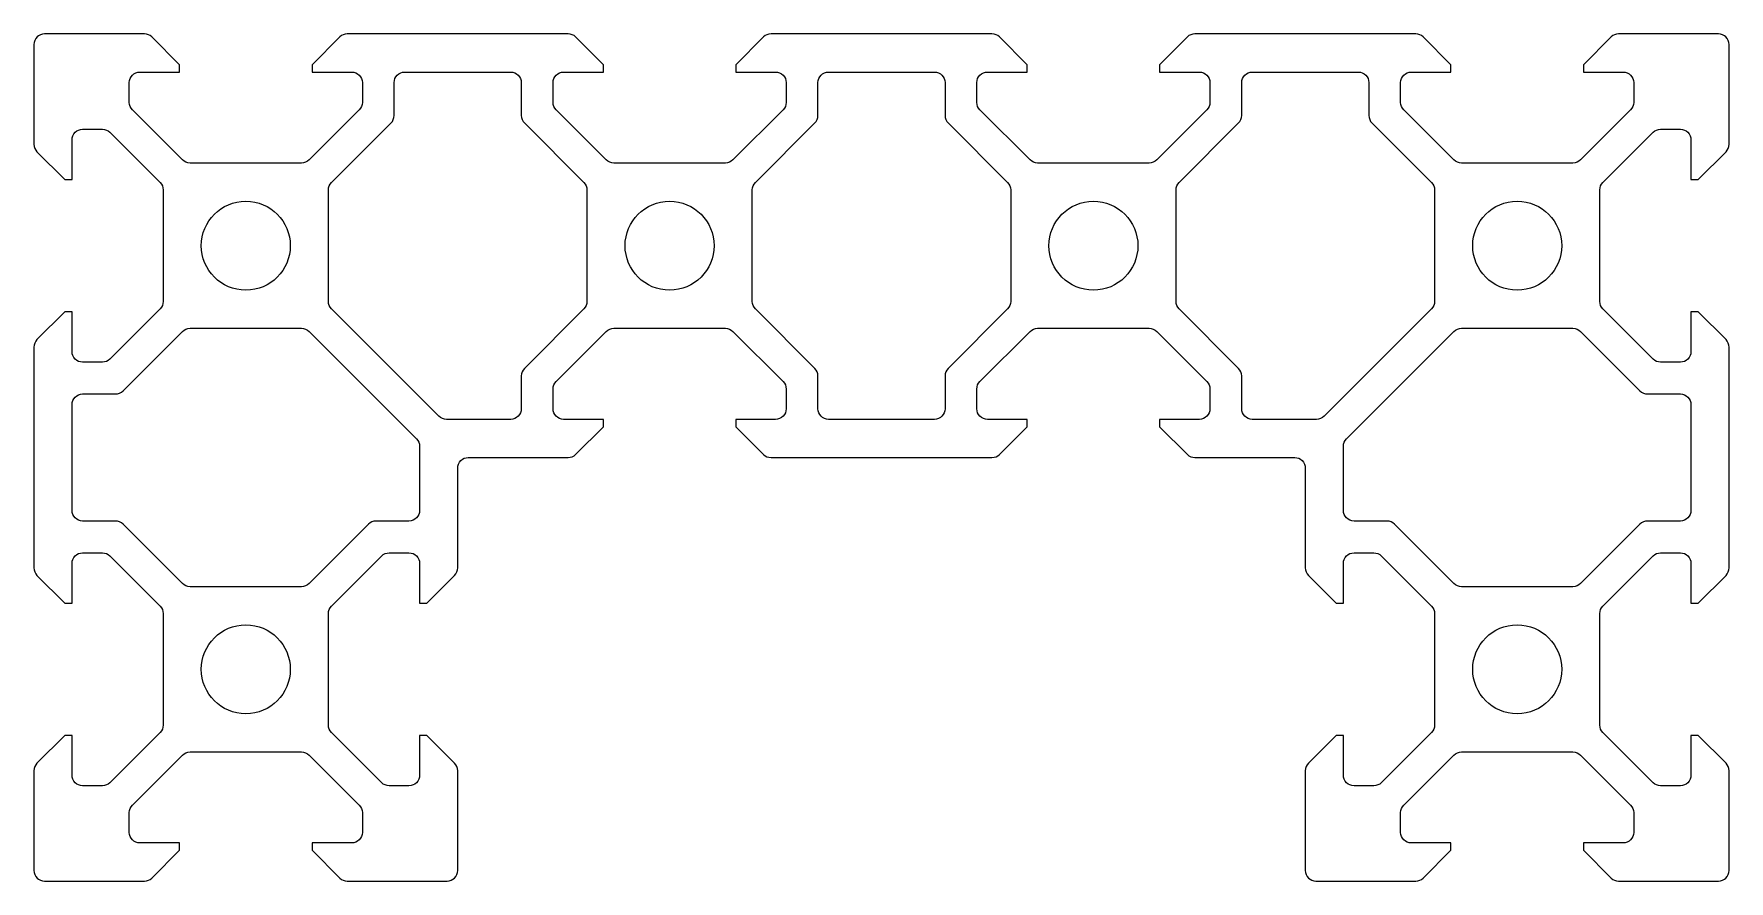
# Model space of a CAD drawing. Header units: millimetres. Extents: x -40 to 40, y -20 to 20.
import ezdxf

# ---------------------------------------------------------------- set-up
doc = ezdxf.new("R2010")
doc.units = ezdxf.units.MM
doc.layers.get('0').update_dxf_attribs({"linetype": 'CONTINUOUS'})

msp = doc.modelspace()

# ---------------------------------------------------------------- linework, layer by layer
for points in [[(27.014, 14.046), (24.646, 16.414, -0.198912), (24.5, 16.768), (24.5, 17.7, -0.414214), (25, 18.2), (26.875, 18.2), (26.875, 18.545), (25.566, 19.854, 0.198912), (25.213, 20), (14.787, 20, 0.198912), (14.434, 19.854), (13.125, 18.545), (13.125, 18.2), (15, 18.2, -0.414214), (15.5, 17.7), (15.5, 16.768, -0.198912), (15.354, 16.414), (12.986, 14.046, -0.198912), (12.632, 13.9), (7.368, 13.9, -0.198912), (7.014, 14.046), (4.646, 16.414, -0.198912), (4.5, 16.768), (4.5, 17.7, -0.414214), (5, 18.2), (6.875, 18.2), (6.875, 18.545), (5.566, 19.854, 0.198912), (5.213, 20), (-5.213, 20, 0.198912), (-5.566, 19.854), (-6.875, 18.545), (-6.875, 18.2), (-5, 18.2, -0.414214), (-4.5, 17.7), (-4.5, 16.768, -0.198912), (-4.646, 16.414), (-7.014, 14.046, -0.198912), (-7.368, 13.9), (-12.632, 13.9, -0.198912), (-12.986, 14.046), (-15.354, 16.414, -0.198912), (-15.5, 16.768), (-15.5, 17.7, -0.414214), (-15, 18.2), (-13.125, 18.2), (-13.125, 18.545), (-14.434, 19.854, 0.198912), (-14.787, 20), (-25.213, 20, 0.198912), (-25.566, 19.854), (-26.875, 18.545), (-26.875, 18.2), (-25, 18.2, -0.414214), (-24.5, 17.7), (-24.5, 16.768, -0.198912), (-24.646, 16.414), (-27.014, 14.046, -0.198912), (-27.368, 13.9), (-32.632, 13.9, -0.198912), (-32.986, 14.046), (-35.354, 16.414, -0.198912), (-35.5, 16.768), (-35.5, 17.7, -0.414214), (-35, 18.2), (-33.125, 18.2), (-33.125, 18.545), (-34.434, 19.854, 0.198912), (-34.787, 20), (-39.5, 20, 0.414214), (-40, 19.5), (-40, 14.787, 0.198912), (-39.854, 14.434), (-38.545, 13.125), (-38.2, 13.125), (-38.2, 15, -0.414214), (-37.7, 15.5), (-36.768, 15.5, -0.198912), (-36.414, 15.354), (-34.046, 12.986, -0.198912), (-33.9, 12.632), (-33.9, 7.368, -0.198912), (-34.046, 7.014), (-36.414, 4.646, -0.198912), (-36.768, 4.5), (-37.7, 4.5, -0.414214), (-38.2, 5), (-38.2, 6.875), (-38.545, 6.875), (-39.854, 5.566, 0.198912), (-40, 5.213), (-40, -5.213, 0.198912), (-39.854, -5.566), (-38.545, -6.875), (-38.2, -6.875), (-38.2, -5, -0.414214), (-37.7, -4.5), (-36.768, -4.5, -0.198912), (-36.414, -4.646), (-34.046, -7.014, -0.198912), (-33.9, -7.368), (-33.9, -12.632, -0.198912), (-34.046, -12.986), (-36.414, -15.354, -0.198912), (-36.768, -15.5), (-37.7, -15.5, -0.414214), (-38.2, -15), (-38.2, -13.125), (-38.545, -13.125), (-39.854, -14.434, 0.198912), (-40, -14.787), (-40, -19.5, 0.414214), (-39.5, -20), (-34.787, -20, 0.198912), (-34.434, -19.854), (-33.125, -18.545), (-33.125, -18.2), (-35, -18.2, -0.414214), (-35.5, -17.7), (-35.5, -16.768, -0.198912), (-35.354, -16.414), (-32.986, -14.046, -0.198912), (-32.632, -13.9), (-27.368, -13.9, -0.198912), (-27.014, -14.046), (-24.646, -16.414, -0.198912), (-24.5, -16.768), (-24.5, -17.7, -0.414214), (-25, -18.2), (-26.875, -18.2), (-26.875, -18.545), (-25.566, -19.854, 0.198912), (-25.213, -20), (-20.5, -20, 0.414214), (-20, -19.5), (-20, -14.787, 0.198912), (-20.146, -14.434), (-21.455, -13.125), (-21.8, -13.125), (-21.8, -15, -0.414214), (-22.3, -15.5), (-23.232, -15.5, -0.198912), (-23.586, -15.354), (-25.954, -12.986, -0.198912), (-26.1, -12.632), (-26.1, -7.368, -0.198912), (-25.954, -7.014), (-23.586, -4.646, -0.198912), (-23.232, -4.5), (-22.3, -4.5, -0.414214), (-21.8, -5), (-21.8, -6.875), (-21.455, -6.875), (-20.146, -5.566, 0.198912), (-20, -5.213), (-20, -0.5, -0.414214), (-19.5, 0), (-14.787, 0, 0.198912), (-14.434, 0.146), (-13.125, 1.455), (-13.125, 1.8), (-15, 1.8, -0.414214), (-15.5, 2.3), (-15.5, 3.232, -0.198912), (-15.354, 3.586), (-12.986, 5.954, -0.198912), (-12.632, 6.1), (-7.368, 6.1, -0.198912), (-7.014, 5.954), (-4.646, 3.586, -0.198912), (-4.5, 3.232), (-4.5, 2.3, -0.414214), (-5, 1.8), (-6.875, 1.8), (-6.875, 1.455), (-5.566, 0.146, 0.198912), (-5.213, 0), (5.213, 0, 0.198912), (5.566, 0.146), (6.875, 1.455), (6.875, 1.8), (5, 1.8, -0.414214), (4.5, 2.3), (4.5, 3.232, -0.198912), (4.646, 3.586), (7.014, 5.954, -0.198912), (7.368, 6.1), (12.632, 6.1, -0.198912), (12.986, 5.954), (15.354, 3.586, -0.198912), (15.5, 3.232), (15.5, 2.3, -0.414214), (15, 1.8), (13.125, 1.8), (13.125, 1.455), (14.434, 0.146, 0.198912), (14.787, 0), (19.5, 0, -0.414214), (20, -0.5), (20, -5.213, 0.198912), (20.146, -5.566), (21.455, -6.875), (21.8, -6.875), (21.8, -5, -0.414214), (22.3, -4.5), (23.232, -4.5, -0.198912), (23.586, -4.646), (25.954, -7.014, -0.198912), (26.1, -7.368), (26.1, -12.632, -0.198912), (25.954, -12.986), (23.586, -15.354, -0.198912), (23.232, -15.5), (22.3, -15.5, -0.414214), (21.8, -15), (21.8, -13.125), (21.455, -13.125), (20.146, -14.434, 0.198912), (20, -14.787), (20, -19.5, 0.414214), (20.5, -20), (25.213, -20, 0.198912), (25.566, -19.854), (26.875, -18.545), (26.875, -18.2), (25, -18.2, -0.414214), (24.5, -17.7), (24.5, -16.768, -0.198912), (24.646, -16.414), (27.014, -14.046, -0.198912), (27.368, -13.9), (32.632, -13.9, -0.198912), (32.986, -14.046), (35.354, -16.414, -0.198912), (35.5, -16.768), (35.5, -17.7, -0.414214), (35, -18.2), (33.125, -18.2), (33.125, -18.545), (34.434, -19.854, 0.198912), (34.787, -20), (39.5, -20, 0.414214), (40, -19.5), (40, -14.787, 0.198912), (39.854, -14.434), (38.545, -13.125), (38.2, -13.125), (38.2, -15, -0.414214), (37.7, -15.5), (36.768, -15.5, -0.198912), (36.414, -15.354), (34.046, -12.986, -0.198912), (33.9, -12.632), (33.9, -7.368, -0.198912), (34.046, -7.014), (36.414, -4.646, -0.198912), (36.768, -4.5), (37.7, -4.5, -0.414214), (38.2, -5), (38.2, -6.875), (38.545, -6.875), (39.854, -5.566, 0.198912), (40, -5.213), (40, 5.213, 0.198912), (39.854, 5.566), (38.545, 6.875), (38.2, 6.875), (38.2, 5, -0.414214), (37.7, 4.5), (36.768, 4.5, -0.198912), (36.414, 4.646), (34.046, 7.014, -0.198912), (33.9, 7.368), (33.9, 12.632, -0.198912), (34.046, 12.986), (36.414, 15.354, -0.198912), (36.768, 15.5), (37.7, 15.5, -0.414214), (38.2, 15), (38.2, 13.125), (38.545, 13.125), (39.854, 14.434, 0.198912), (40, 14.787), (40, 19.5, 0.414214), (39.5, 20), (34.787, 20, 0.198912), (34.434, 19.854), (33.125, 18.545), (33.125, 18.2), (35, 18.2, -0.414214), (35.5, 17.7), (35.5, 16.768, -0.198912), (35.354, 16.414), (32.986, 14.046, -0.198912), (32.632, 13.9), (27.368, 13.9, -0.198912)], [(27.014, 14.046), (24.646, 16.414, -0.198912), (24.5, 16.768), (24.5, 17.7, -0.414214), (25, 18.2), (26.875, 18.2), (26.875, 18.545), (25.566, 19.854, 0.198912), (25.213, 20), (14.787, 20, 0.198912), (14.434, 19.854), (13.125, 18.545), (13.125, 18.2), (15, 18.2, -0.414214), (15.5, 17.7), (15.5, 16.768, -0.198912), (15.354, 16.414), (12.986, 14.046, -0.198912), (12.632, 13.9), (7.368, 13.9, -0.198912), (7.014, 14.046), (4.646, 16.414, -0.198912), (4.5, 16.768), (4.5, 17.7, -0.414214), (5, 18.2), (6.875, 18.2), (6.875, 18.545), (5.566, 19.854, 0.198912), (5.213, 20), (-5.213, 20, 0.198912), (-5.566, 19.854), (-6.875, 18.545), (-6.875, 18.2), (-5, 18.2, -0.414214), (-4.5, 17.7), (-4.5, 16.768, -0.198912), (-4.646, 16.414), (-7.014, 14.046, -0.198912), (-7.368, 13.9), (-12.632, 13.9, -0.198912), (-12.986, 14.046), (-15.354, 16.414, -0.198912), (-15.5, 16.768), (-15.5, 17.7, -0.414214), (-15, 18.2), (-13.125, 18.2), (-13.125, 18.545), (-14.434, 19.854, 0.198912), (-14.787, 20), (-25.213, 20, 0.198912), (-25.566, 19.854), (-26.875, 18.545), (-26.875, 18.2), (-25, 18.2, -0.414214), (-24.5, 17.7), (-24.5, 16.768, -0.198912), (-24.646, 16.414), (-27.014, 14.046, -0.198912), (-27.368, 13.9), (-32.632, 13.9, -0.198912), (-32.986, 14.046), (-35.354, 16.414, -0.198912), (-35.5, 16.768), (-35.5, 17.7, -0.414214), (-35, 18.2), (-33.125, 18.2), (-33.125, 18.545), (-34.434, 19.854, 0.198912), (-34.787, 20), (-39.5, 20, 0.414214), (-40, 19.5), (-40, 14.787, 0.198912), (-39.854, 14.434), (-38.545, 13.125), (-38.2, 13.125), (-38.2, 15, -0.414214), (-37.7, 15.5), (-36.768, 15.5, -0.198912), (-36.414, 15.354), (-34.046, 12.986, -0.198912), (-33.9, 12.632), (-33.9, 7.368, -0.198912), (-34.046, 7.014), (-36.414, 4.646, -0.198912), (-36.768, 4.5), (-37.7, 4.5, -0.414214), (-38.2, 5), (-38.2, 6.875), (-38.545, 6.875), (-39.854, 5.566, 0.198912), (-40, 5.213), (-40, -5.213, 0.198912), (-39.854, -5.566), (-38.545, -6.875), (-38.2, -6.875), (-38.2, -5, -0.414214), (-37.7, -4.5), (-36.768, -4.5, -0.198912), (-36.414, -4.646), (-34.046, -7.014, -0.198912), (-33.9, -7.368), (-33.9, -12.632, -0.198912), (-34.046, -12.986), (-36.414, -15.354, -0.198912), (-36.768, -15.5), (-37.7, -15.5, -0.414214), (-38.2, -15), (-38.2, -13.125), (-38.545, -13.125), (-39.854, -14.434, 0.198912), (-40, -14.787), (-40, -19.5, 0.414214), (-39.5, -20), (-34.787, -20, 0.198912), (-34.434, -19.854), (-33.125, -18.545), (-33.125, -18.2), (-35, -18.2, -0.414214), (-35.5, -17.7), (-35.5, -16.768, -0.198912), (-35.354, -16.414), (-32.986, -14.046, -0.198912), (-32.632, -13.9), (-27.368, -13.9, -0.198912), (-27.014, -14.046), (-24.646, -16.414, -0.198912), (-24.5, -16.768), (-24.5, -17.7, -0.414214), (-25, -18.2), (-26.875, -18.2), (-26.875, -18.545), (-25.566, -19.854, 0.198912), (-25.213, -20), (-20.5, -20, 0.414214), (-20, -19.5), (-20, -14.787, 0.198912), (-20.146, -14.434), (-21.455, -13.125), (-21.8, -13.125), (-21.8, -15, -0.414214), (-22.3, -15.5), (-23.232, -15.5, -0.198912), (-23.586, -15.354), (-25.954, -12.986, -0.198912), (-26.1, -12.632), (-26.1, -7.368, -0.198912), (-25.954, -7.014), (-23.586, -4.646, -0.198912), (-23.232, -4.5), (-22.3, -4.5, -0.414214), (-21.8, -5), (-21.8, -6.875), (-21.455, -6.875), (-20.146, -5.566, 0.198912), (-20, -5.213), (-20, -0.5, -0.414214), (-19.5, 0), (-14.787, 0, 0.198912), (-14.434, 0.146), (-13.125, 1.455), (-13.125, 1.8), (-15, 1.8, -0.414214), (-15.5, 2.3), (-15.5, 3.232, -0.198912), (-15.354, 3.586), (-12.986, 5.954, -0.198912), (-12.632, 6.1), (-7.368, 6.1, -0.198912), (-7.014, 5.954), (-4.646, 3.586, -0.198912), (-4.5, 3.232), (-4.5, 2.3, -0.414214), (-5, 1.8), (-6.875, 1.8), (-6.875, 1.455), (-5.566, 0.146, 0.198912), (-5.213, 0), (5.213, 0, 0.198912), (5.566, 0.146), (6.875, 1.455), (6.875, 1.8), (5, 1.8, -0.414214), (4.5, 2.3), (4.5, 3.232, -0.198912), (4.646, 3.586), (7.014, 5.954, -0.198912), (7.368, 6.1), (12.632, 6.1, -0.198912), (12.986, 5.954), (15.354, 3.586, -0.198912), (15.5, 3.232), (15.5, 2.3, -0.414214), (15, 1.8), (13.125, 1.8), (13.125, 1.455), (14.434, 0.146, 0.198912), (14.787, 0), (19.5, 0, -0.414214), (20, -0.5), (20, -5.213, 0.198912), (20.146, -5.566), (21.455, -6.875), (21.8, -6.875), (21.8, -5, -0.414214), (22.3, -4.5), (23.232, -4.5, -0.198912), (23.586, -4.646), (25.954, -7.014, -0.198912), (26.1, -7.368), (26.1, -12.632, -0.198912), (25.954, -12.986), (23.586, -15.354, -0.198912), (23.232, -15.5), (22.3, -15.5, -0.414214), (21.8, -15), (21.8, -13.125), (21.455, -13.125), (20.146, -14.434, 0.198912), (20, -14.787), (20, -19.5, 0.414214), (20.5, -20), (25.213, -20, 0.198912), (25.566, -19.854), (26.875, -18.545), (26.875, -18.2), (25, -18.2, -0.414214), (24.5, -17.7), (24.5, -16.768, -0.198912), (24.646, -16.414), (27.014, -14.046, -0.198912), (27.368, -13.9), (32.632, -13.9, -0.198912), (32.986, -14.046), (35.354, -16.414, -0.198912), (35.5, -16.768), (35.5, -17.7, -0.414214), (35, -18.2), (33.125, -18.2), (33.125, -18.545), (34.434, -19.854, 0.198912), (34.787, -20), (39.5, -20, 0.414214), (40, -19.5), (40, -14.787, 0.198912), (39.854, -14.434), (38.545, -13.125), (38.2, -13.125), (38.2, -15, -0.414214), (37.7, -15.5), (36.768, -15.5, -0.198912), (36.414, -15.354), (34.046, -12.986, -0.198912), (33.9, -12.632), (33.9, -7.368, -0.198912), (34.046, -7.014), (36.414, -4.646, -0.198912), (36.768, -4.5), (37.7, -4.5, -0.414214), (38.2, -5), (38.2, -6.875), (38.545, -6.875), (39.854, -5.566, 0.198912), (40, -5.213), (40, 5.213, 0.198912), (39.854, 5.566), (38.545, 6.875), (38.2, 6.875), (38.2, 5, -0.414214), (37.7, 4.5), (36.768, 4.5, -0.198912), (36.414, 4.646), (34.046, 7.014, -0.198912), (33.9, 7.368), (33.9, 12.632, -0.198912), (34.046, 12.986), (36.414, 15.354, -0.198912), (36.768, 15.5), (37.7, 15.5, -0.414214), (38.2, 15), (38.2, 13.125), (38.545, 13.125), (39.854, 14.434, 0.198912), (40, 14.787), (40, 19.5, 0.414214), (39.5, 20), (34.787, 20, 0.198912), (34.434, 19.854), (33.125, 18.545), (33.125, 18.2), (35, 18.2, -0.414214), (35.5, 17.7), (35.5, 16.768, -0.198912), (35.354, 16.414), (32.986, 14.046, -0.198912), (32.632, 13.9), (27.368, 13.9, -0.198912)], [(-25.954, 12.986), (-23.146, 15.793, 0.198912), (-23, 16.146), (-23, 17.7, -0.414214), (-22.5, 18.2), (-17.5, 18.2, -0.414214), (-17, 17.7), (-17, 16.146, 0.198912), (-16.854, 15.793), (-14.046, 12.986, -0.198912), (-13.9, 12.632), (-13.9, 7.368, -0.198912), (-14.046, 7.014), (-16.854, 4.207, 0.198912), (-17, 3.854), (-17, 2.3, -0.414214), (-17.5, 1.8), (-20.532, 1.8, -0.198912), (-20.886, 1.946), (-25.954, 7.014, -0.198912), (-26.1, 7.368), (-26.1, 12.632, -0.198912)], [(-25.954, 12.986), (-23.146, 15.793, 0.198912), (-23, 16.146), (-23, 17.7, -0.414214), (-22.5, 18.2), (-17.5, 18.2, -0.414214), (-17, 17.7), (-17, 16.146, 0.198912), (-16.854, 15.793), (-14.046, 12.986, -0.198912), (-13.9, 12.632), (-13.9, 7.368, -0.198912), (-14.046, 7.014), (-16.854, 4.207, 0.198912), (-17, 3.854), (-17, 2.3, -0.414214), (-17.5, 1.8), (-20.532, 1.8, -0.198912), (-20.886, 1.946), (-25.954, 7.014, -0.198912), (-26.1, 7.368), (-26.1, 12.632, -0.198912)], [(-3, 16.146), (-3, 17.7, -0.414214), (-2.5, 18.2), (2.5, 18.2, -0.414214), (3, 17.7), (3, 16.146, 0.198912), (3.146, 15.793), (5.954, 12.986, -0.198912), (6.1, 12.632), (6.1, 7.368, -0.198912), (5.954, 7.014), (3.146, 4.207, 0.198912), (3, 3.854), (3, 2.3, -0.414214), (2.5, 1.8), (-2.5, 1.8, -0.414214), (-3, 2.3), (-3, 3.854, 0.198912), (-3.146, 4.207), (-5.954, 7.014, -0.198912), (-6.1, 7.368), (-6.1, 12.632, -0.198912), (-5.954, 12.986), (-3.146, 15.793, 0.198912)], [(-3, 16.146), (-3, 17.7, -0.414214), (-2.5, 18.2), (2.5, 18.2, -0.414214), (3, 17.7), (3, 16.146, 0.198912), (3.146, 15.793), (5.954, 12.986, -0.198912), (6.1, 12.632), (6.1, 7.368, -0.198912), (5.954, 7.014), (3.146, 4.207, 0.198912), (3, 3.854), (3, 2.3, -0.414214), (2.5, 1.8), (-2.5, 1.8, -0.414214), (-3, 2.3), (-3, 3.854, 0.198912), (-3.146, 4.207), (-5.954, 7.014, -0.198912), (-6.1, 7.368), (-6.1, 12.632, -0.198912), (-5.954, 12.986), (-3.146, 15.793, 0.198912)], [(14.046, 12.986), (16.854, 15.793, 0.198912), (17, 16.146), (17, 17.7, -0.414214), (17.5, 18.2), (22.5, 18.2, -0.414214), (23, 17.7), (23, 16.146, 0.198912), (23.146, 15.793), (25.954, 12.986, -0.198912), (26.1, 12.632), (26.1, 7.368, -0.198912), (25.954, 7.014), (20.886, 1.946, -0.198912), (20.532, 1.8), (17.5, 1.8, -0.414214), (17, 2.3), (17, 3.854, 0.198912), (16.854, 4.207), (14.046, 7.014, -0.198912), (13.9, 7.368), (13.9, 12.632, -0.198912)], [(14.046, 12.986), (16.854, 15.793, 0.198912), (17, 16.146), (17, 17.7, -0.414214), (17.5, 18.2), (22.5, 18.2, -0.414214), (23, 17.7), (23, 16.146, 0.198912), (23.146, 15.793), (25.954, 12.986, -0.198912), (26.1, 12.632), (26.1, 7.368, -0.198912), (25.954, 7.014), (20.886, 1.946, -0.198912), (20.532, 1.8), (17.5, 1.8, -0.414214), (17, 2.3), (17, 3.854, 0.198912), (16.854, 4.207), (14.046, 7.014, -0.198912), (13.9, 7.368), (13.9, 12.632, -0.198912)], [(-21.8, 0.532), (-21.8, -2.5, -0.414214), (-22.3, -3), (-23.854, -3, 0.198912), (-24.207, -3.146), (-27.014, -5.954, -0.198912), (-27.368, -6.1), (-32.632, -6.1, -0.198912), (-32.986, -5.954), (-35.793, -3.146, 0.198912), (-36.146, -3), (-37.7, -3, -0.414214), (-38.2, -2.5), (-38.2, 2.5, -0.414214), (-37.7, 3), (-36.146, 3, 0.198912), (-35.793, 3.146), (-32.986, 5.954, -0.198912), (-32.632, 6.1), (-27.368, 6.1, -0.198912), (-27.014, 5.954), (-21.946, 0.886, -0.198912)], [(-21.8, 0.532), (-21.8, -2.5, -0.414214), (-22.3, -3), (-23.854, -3, 0.198912), (-24.207, -3.146), (-27.014, -5.954, -0.198912), (-27.368, -6.1), (-32.632, -6.1, -0.198912), (-32.986, -5.954), (-35.793, -3.146, 0.198912), (-36.146, -3), (-37.7, -3, -0.414214), (-38.2, -2.5), (-38.2, 2.5, -0.414214), (-37.7, 3), (-36.146, 3, 0.198912), (-35.793, 3.146), (-32.986, 5.954, -0.198912), (-32.632, 6.1), (-27.368, 6.1, -0.198912), (-27.014, 5.954), (-21.946, 0.886, -0.198912)], [(21.946, 0.886), (27.014, 5.954, -0.198912), (27.368, 6.1), (32.632, 6.1, -0.198912), (32.986, 5.954), (35.793, 3.146, 0.198912), (36.146, 3), (37.7, 3, -0.414214), (38.2, 2.5), (38.2, -2.5, -0.414214), (37.7, -3), (36.146, -3, 0.198912), (35.793, -3.146), (32.986, -5.954, -0.198912), (32.632, -6.1), (27.368, -6.1, -0.198912), (27.014, -5.954), (24.207, -3.146, 0.198912), (23.854, -3), (22.3, -3, -0.414214), (21.8, -2.5), (21.8, 0.532, -0.198912)], [(21.946, 0.886), (27.014, 5.954, -0.198912), (27.368, 6.1), (32.632, 6.1, -0.198912), (32.986, 5.954), (35.793, 3.146, 0.198912), (36.146, 3), (37.7, 3, -0.414214), (38.2, 2.5), (38.2, -2.5, -0.414214), (37.7, -3), (36.146, -3, 0.198912), (35.793, -3.146), (32.986, -5.954, -0.198912), (32.632, -6.1), (27.368, -6.1, -0.198912), (27.014, -5.954), (24.207, -3.146, 0.198912), (23.854, -3), (22.3, -3, -0.414214), (21.8, -2.5), (21.8, 0.532, -0.198912)]]:
    msp.add_lwpolyline(points, format="xyb", close=True)
for centre in [(-30, 10), (-30, 10), (-10, 10), (-10, 10), (10, 10), (10, 10), (30, 10), (30, 10), (-30, -10), (-30, -10), (30, -10), (30, -10)]:
    msp.add_circle(centre, 2.1)

doc.saveas('drawing.dxf')
